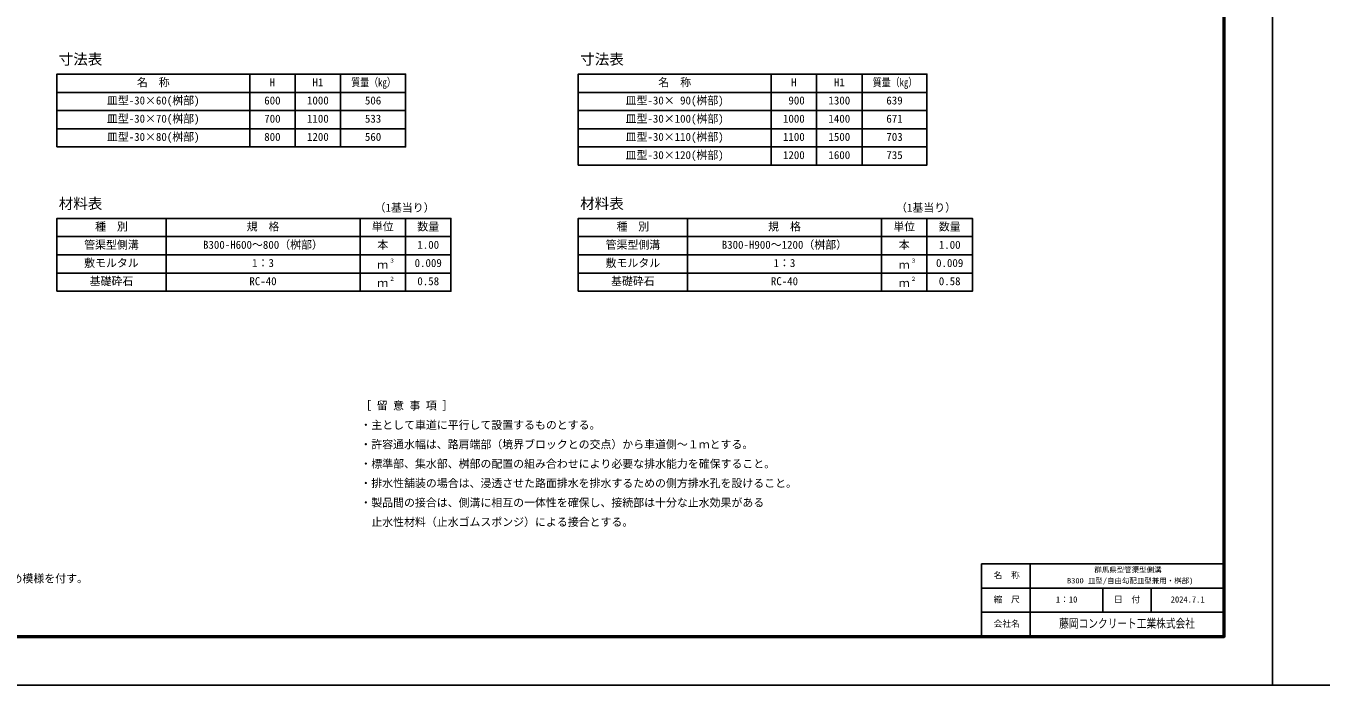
# Model space of a CAD drawing. Units: millimetres, scale not verified. Extents: x -12600 to 12600, y -5940 to 5940.
# Drawn here: x -9340 to -4000, y -5940 to -3223 of the extents above; entities that cross this region are included whole.
import ezdxf
from ezdxf.enums import TextEntityAlignment as Align

# ---------------------------------------------------------------- set-up
doc = ezdxf.new("R2010")
doc.units = ezdxf.units.MM
doc.header["$LTSCALE"] = 40
for name, color, linetype, lineweight in [('0-1_Defpoints', 5, 'Continuous', 25), ('0-3_HYO', 3, 'Continuous', 25), ('0-4_HYO2', 4, 'Continuous', 25), ('0-7_TXT', 7, 'Continuous', 25), ('0-8_WAKU', 3, 'Continuous', 25), ('0-9_WAKU-LINE', 7, 'Continuous', 25)]:
    doc.layers.add(name, color=color, linetype=linetype, lineweight=lineweight)
doc.layers.add('0-A_WAKU-TXT', color=7, linetype='Continuous')
doc.styles.add('ＭＳ ゴシック', font='')
doc.styles.get('ＭＳ ゴシック').set_extended_font_data('MS Gothic')

msp = doc.modelspace()

# ---------------------------------------------------------------- linework, layer by layer
at = {"layer": '0-1_Defpoints'}
for points in [[(-4200, -5940), (12600, -5940), (12600, 5940), (-4200, 5940)], [(-12600, -5940), (-4200, -5940), (-4200, 0), (-12600, 0)]]:
    msp.add_lwpolyline(points, close=True, dxfattribs=at)
at = {"layer": '0-3_HYO'}
for p, q in [((-8417.5, -3421.87), (-8417.5, -3721.87)), ((-8230, -3421.87), (-8230, -3721.87)), ((-8042.5, -3421.87), (-8042.5, -3721.87)), ((-6267.5, -3421.87), (-6267.5, -3796.87)), ((-6080, -3421.87), (-6080, -3796.87)), ((-5892.5, -3421.87), (-5892.5, -3796.87)), ((-9212.5, -3496.87), (-7775, -3496.87)), ((-7062.5, -3496.87), (-5625, -3496.87)), ((-8762.5, -4016.65), (-8762.5, -4316.65)), ((-7962.5, -4016.65), (-7962.5, -4316.65)), ((-7775, -4016.65), (-7775, -4316.65)), ((-6612.5, -4016.65), (-6612.5, -4316.65)), ((-5812.5, -4016.65), (-5812.5, -4316.65)), ((-5625, -4016.65), (-5625, -4316.65)), ((-9212.5, -4091.65), (-7587.5, -4091.65)), ((-7062.5, -4091.65), (-5437.5, -4091.65))]:
    msp.add_line(p, q, dxfattribs=at)
for points in [[(-9212.5, -3721.87), (-7775, -3721.87), (-7775, -3421.87), (-9212.5, -3421.87)], [(-7062.5, -3796.87), (-5625, -3796.87), (-5625, -3421.87), (-7062.5, -3421.87)], [(-9212.5, -4316.65), (-7587.5, -4316.65), (-7587.5, -4016.65), (-9212.5, -4016.65)], [(-7062.5, -4316.65), (-5437.5, -4316.65), (-5437.5, -4016.65), (-7062.5, -4016.65)]]:
    msp.add_lwpolyline(points, close=True, dxfattribs=at)
at = {"layer": '0-4_HYO2'}
for p, q in [((-9212.5, -3571.87), (-7775, -3571.87)), ((-7062.5, -3571.87), (-5625, -3571.87)), ((-9212.5, -3646.87), (-7775, -3646.87)), ((-7062.5, -3646.87), (-5625, -3646.87)), ((-7062.5, -3721.87), (-5625, -3721.87)), ((-9212.5, -4166.65), (-7587.5, -4166.65)), ((-7062.5, -4166.65), (-5437.5, -4166.65)), ((-9212.5, -4241.65), (-7587.5, -4241.65)), ((-7062.5, -4241.65), (-5437.5, -4241.65))]:
    msp.add_line(p, q, dxfattribs=at)
at = {"layer": '0-8_WAKU'}
for p, q in [((-5400, -5440), (-4400, -5440)), ((-5400, -5740), (-5400, -5440))]:
    msp.add_line(p, q, dxfattribs=at)
at = {"layer": '0-8_WAKU', "lineweight": 50}
msp.add_lwpolyline([(-12400, -5740), (-4400, -5740), (-4400, -200), (-12400, -200)], close=True, dxfattribs=at)
at = {"layer": '0-9_WAKU-LINE'}
for p, q in [((-5200, -5740), (-5200, -5440)), ((-5400, -5540), (-4400, -5540)), ((-4900, -5640), (-4900, -5540)), ((-4700, -5640), (-4700, -5540)), ((-5400, -5640), (-4400, -5640))]:
    msp.add_line(p, q, dxfattribs=at)

# ---------------------------------------------------------------- texts
at = {"layer": '0-7_TXT', "style": 'ＭＳ ゴシック'}
for s, height, p in [('寸法表', 43.99, (-9205, -3395.62)), ('寸法表', 43.99, (-7055, -3395.62)), ('名\u3000称', 32.99, (-8882.5, -3481.87)), ('H', 32.99, (-8335, -3481.87)), ('H1', 32.99, (-8158.75, -3481.87)), ('名\u3000称', 32.99, (-6732.5, -3481.87)), ('H', 32.99, (-6185, -3481.87)), ('H1', 32.99, (-6008.75, -3481.87)), ('皿型-30×60(桝部)', 32.99, (-9006.25, -3556.87)), ('600', 32.99, (-8357.5, -3556.87)), ('1000', 32.99, (-8181.25, -3556.87)), ('506', 32.99, (-7942.5, -3556.87)), ('皿型-30× 90(桝部)', 32.99, (-6867.5, -3556.87)), (' 900', 32.99, (-6218.75, -3556.87)), ('1300', 32.99, (-6031.25, -3556.87)), ('639', 32.99, (-5792.5, -3556.87)), ('皿型-30×70(桝部)', 32.99, (-9006.25, -3631.87)), ('700', 32.99, (-8357.5, -3631.87)), ('1100', 32.99, (-8181.25, -3631.87)), ('533', 32.99, (-7942.5, -3631.87)), ('皿型-30×100(桝部)', 32.99, (-6867.5, -3631.87)), ('1000', 32.99, (-6218.75, -3631.87)), ('1400', 32.99, (-6031.25, -3631.87)), ('671', 32.99, (-5792.5, -3631.87)), ('皿型-30×80(桝部)', 32.99, (-9006.25, -3706.87)), ('800', 32.99, (-8357.5, -3706.87)), ('1200', 32.99, (-8181.25, -3706.87)), ('560', 32.99, (-7942.5, -3706.87)), ('皿型-30×110(桝部)', 32.99, (-6867.5, -3706.87)), ('1100', 32.99, (-6218.75, -3706.87)), ('1500', 32.99, (-6031.25, -3706.87)), ('703', 32.99, (-5792.5, -3706.87)), ('皿型-30×120(桝部)', 32.99, (-6867.5, -3781.87)), ('1200', 32.99, (-6218.75, -3781.87)), ('1600', 32.99, (-6031.25, -3781.87)), ('735', 32.99, (-5792.5, -3781.87)), ('材料表', 43.99, (-9205, -3990.4)), ('（1基当り）', 32.99, (-7902.5, -3998.65)), ('材料表', 43.99, (-7055, -3990.4)), ('（1基当り）', 32.99, (-5752.5, -3998.65)), ('種\u3000別', 32.99, (-9055, -4076.65)), ('規\u3000格', 32.99, (-8430, -4076.65)), ('単位', 32.99, (-7913.75, -4076.65)), ('数量', 32.99, (-7726.25, -4076.65)), ('種\u3000別', 32.99, (-6905, -4076.65)), ('規\u3000格', 32.99, (-6280, -4076.65)), ('単位', 32.99, (-5763.75, -4076.65)), ('数量', 32.99, (-5576.25, -4076.65)), ('管渠型側溝', 32.99, (-9100, -4151.65)), ('B300-H600～800（桝部）', 32.99, (-8610, -4151.65)), ('本', 32.99, (-7891.25, -4151.65)), ('1.00', 32.99, (-7726.25, -4151.65)), ('管渠型側溝', 32.99, (-6950, -4151.65)), ('B300-H900～1200（桝部）', 32.99, (-6471.25, -4151.65)), ('本', 32.99, (-5741.25, -4151.65)), ('1.00', 32.99, (-5576.25, -4151.65)), ('敷モルタル', 32.99, (-9100, -4226.65)), ('1：3', 32.99, (-8407.5, -4226.65)), ('ｍ', 32.99, (-7891.25, -4234.15)), ('３', 16.5, (-7842.09, -4203.87)), ('0.009', 32.99, (-7737.5, -4226.65)), ('敷モルタル', 32.99, (-6950, -4226.65)), ('1：3', 32.99, (-6257.5, -4226.65)), ('ｍ', 32.99, (-5741.25, -4234.15)), ('３', 16.5, (-5692.09, -4203.87)), ('0.009', 32.99, (-5587.5, -4226.65)), ('基礎砕石', 32.99, (-9077.5, -4301.65)), ('RC-40', 32.99, (-8418.75, -4301.65)), ('２', 16.5, (-7842.09, -4278.87)), ('0.58', 32.99, (-7726.25, -4301.65)), ('基礎砕石', 32.99, (-6927.5, -4301.65)), ('RC-40', 32.99, (-6268.75, -4301.65)), ('２', 16.5, (-5692.09, -4278.87)), ('0.58', 32.99, (-5576.25, -4301.65)), ('ｍ', 32.99, (-7891.25, -4309.15)), ('ｍ', 32.99, (-5741.25, -4309.15)), ('［ 留 意 事 項 ］', 32.99, (-7961.08, -4814.42)), ('・主として車道に平行して設置するものとする。', 32.99, (-7961.08, -4894.42)), ('・許容通水幅は、路肩端部（境界ブロックとの交点）から車道側～１ｍとする。', 32.99, (-7961.08, -4974.42)), ('・標準部、集水部、桝部の配置の組み合わせにより必要な排水能力を確保すること。', 32.99, (-7961.08, -5054.42)), ('・排水性舗装の場合は、浸透させた路面排水を排水するための側方排水孔を設けること。', 32.99, (-7961.08, -5134.42)), ('・製品間の接合は、側溝に相互の一体性を確保し、接続部は十分な止水効果がある', 32.99, (-7961.08, -5214.42)), ('\u3000止水性材料（止水ゴムスポンジ）による接合とする。', 32.99, (-7961.08, -5294.42)), ('※上部縁塊上面には、すべり抵抗値をあげるため模様を付す。', 32.99, (-10344.42, -5527.24))]:
    msp.add_text(s, height=height, dxfattribs=at).set_placement(p, align=Align.BOTTOM_LEFT)
at = {"layer": '0-7_TXT', "style": 'ＭＳ ゴシック', "width": 0.8}
for p in [(-7998.75, -3481.87), (-5848.75, -3481.87)]:
    msp.add_text('質量（kg）', height=32.99, dxfattribs=at).set_placement(p, align=Align.BOTTOM_LEFT)
at = {"layer": '0-A_WAKU-TXT', "style": 'ＭＳ ゴシック'}
for s, height, p in [('名\u3000称', 25.66, (-5350.05, -5507.5)), ('B300 皿型/自由勾配皿型兼用・桝部)', 21.99, (-5047.5, -5527.5)), ('群馬県型管渠型側溝', 21.99, (-4935, -5482.5)), ('縮\u3000尺', 25.66, (-5350.05, -5607.5)), ('1：10', 25.66, (-5093.25, -5607.5)), ('日\u3000付', 25.66, (-4854.05, -5607.5)), ('2024.7.1', 25.66, (-4620, -5607.5)), ('会社名', 25.66, (-5350.05, -5707.5))]:
    msp.add_text(s, height=height, dxfattribs=at).set_placement(p, align=Align.BOTTOM_LEFT)
at = {"layer": '0-A_WAKU-TXT', "style": 'ＭＳ ゴシック', "width": 0.8}
msp.add_text('藤岡コンクリート工業株式会社', height=36.66, dxfattribs=at).set_placement((-5080, -5715), align=Align.BOTTOM_LEFT)

doc.saveas('drawing.dxf')
